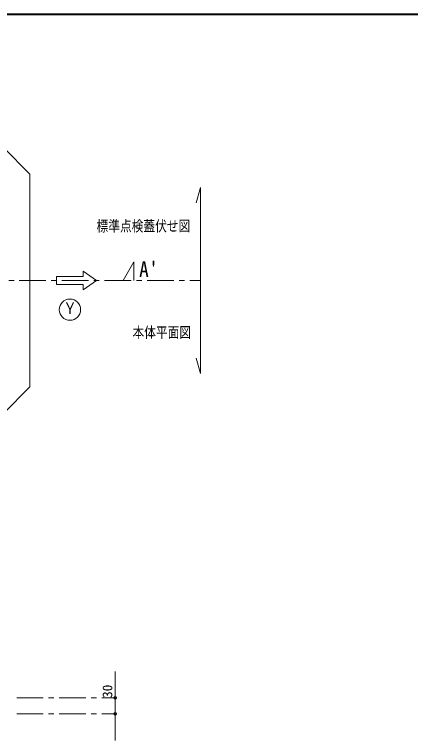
# Model space of a CAD drawing. Units: millimetres at full size, sheet at 1:10; details may follow other scales. Extents: x -2111 to 1939, y -1286 to 1524.
# Drawn here: x -865 to -122, y 159 to 1524 of the extents above; entities that cross this region are included whole.
import ezdxf
from ezdxf.enums import TextEntityAlignment as Align

# ---------------------------------------------------------------- set-up
doc = ezdxf.new("R2010")
doc.units = ezdxf.units.MM
doc.header["$LTSCALE"] = 10
doc.header["$PDMODE"] = 32
doc.header["$PDSIZE"] = 5
doc.linetypes.add('CHAIN1', pattern=[8, 5, -1, 1, -1])
doc.layers.add('0-6_補助線', color=4, linetype='Continuous', lineweight=9)
doc.styles.add('ＭＳ ゴシック', font='')
doc.styles.get('ＭＳ ゴシック').set_extended_font_data('MS Gothic')

msp = doc.modelspace()

# ---------------------------------------------------------------- linework, layer by layer
at = {"layer": '0-6_補助線', "color": 1, "lineweight": 40}
msp.add_line((1938.78, 1524.05), (-2111.22, 1524.05), dxfattribs=at)
at = {"layer": '0-6_補助線'}
for p, q in [((-836.22, 1224.05), (-886.22, 1274.05)), ((-836.22, 1024.05), (-836.22, 1224.05)), ((-676.22, 289.05), (-676.22, 159.05))]:
    msp.add_line(p, q, dxfattribs=at)
at = {"layer": '0-6_補助線', "color": 7, "lineweight": 18}
for p, q in [((-516.22, 1199.05), (-523.98, 1170.07)), ((-516.22, 1199.05), (-516.22, 849.05)), ((-711.22, 1024.05), (-736.22, 1041.55)), ((-836.22, 1024.05), (-836.22, 824.05)), ((-786.22, 1016.55), (-786.22, 1031.55)), ((-711.22, 1024.05), (-736.22, 1006.55)), ((-786.22, 1016.55), (-736.22, 1016.55)), ((-736.22, 1006.55), (-736.22, 1016.55)), ((-516.22, 849.05), (-523.98, 878.02)), ((-886.22, 774.05), (-836.22, 824.05))]:
    msp.add_line(p, q, dxfattribs=at)
at = {"layer": '0-6_補助線', "linetype": 'CHAIN1'}
for p, q in [((-1976.22, 1024.05), (-516.22, 1024.05)), ((-861.22, 239.05), (-676.22, 239.05)), ((-861.22, 209.05), (-676.22, 209.05))]:
    msp.add_line(p, q, dxfattribs=at)
msp.add_lwpolyline([(-661.22, 1024.05), (-641.22, 1059.05), (-641.22, 1024.05)], dxfattribs=at)
at = {"layer": '0-6_補助線', "color": 7, "lineweight": 18}
msp.add_lwpolyline([(-786.22, 1031.55), (-736.22, 1031.55), (-736.22, 1041.55)], dxfattribs=at)
msp.add_circle((-761.22, 969.05), 20, dxfattribs=at)
at = {"layer": '0-6_補助線', "color": 1}
for p in [(-676.22, 239.05), (-676.22, 209.05)]:
    msp.add_point(p, dxfattribs=at)

# ---------------------------------------------------------------- texts
at = {"layer": '0-6_補助線', "color": 7, "style": 'ＭＳ ゴシック'}
for s, height, width, p in [('標準点検蓋伏せ図', 20.16, 0.8, (-711.22, 1110.3)), ("A'", 29.33, 0.9, (-631.22, 1021.55)), ('Ｙ', 21.99, 0.85, (-773.72, 954.05)), ('本体平面図', 20.16, 0.8, (-643.72, 910.3))]:
    msp.add_text(s, height=height, dxfattribs=dict(at, width=width)).set_placement(p, align=Align.BOTTOM_LEFT)
msp.add_text('30', height=18.33, rotation=90, dxfattribs=at).set_placement((-676.22, 239.05), align=Align.BOTTOM_LEFT)

doc.saveas('drawing.dxf')
